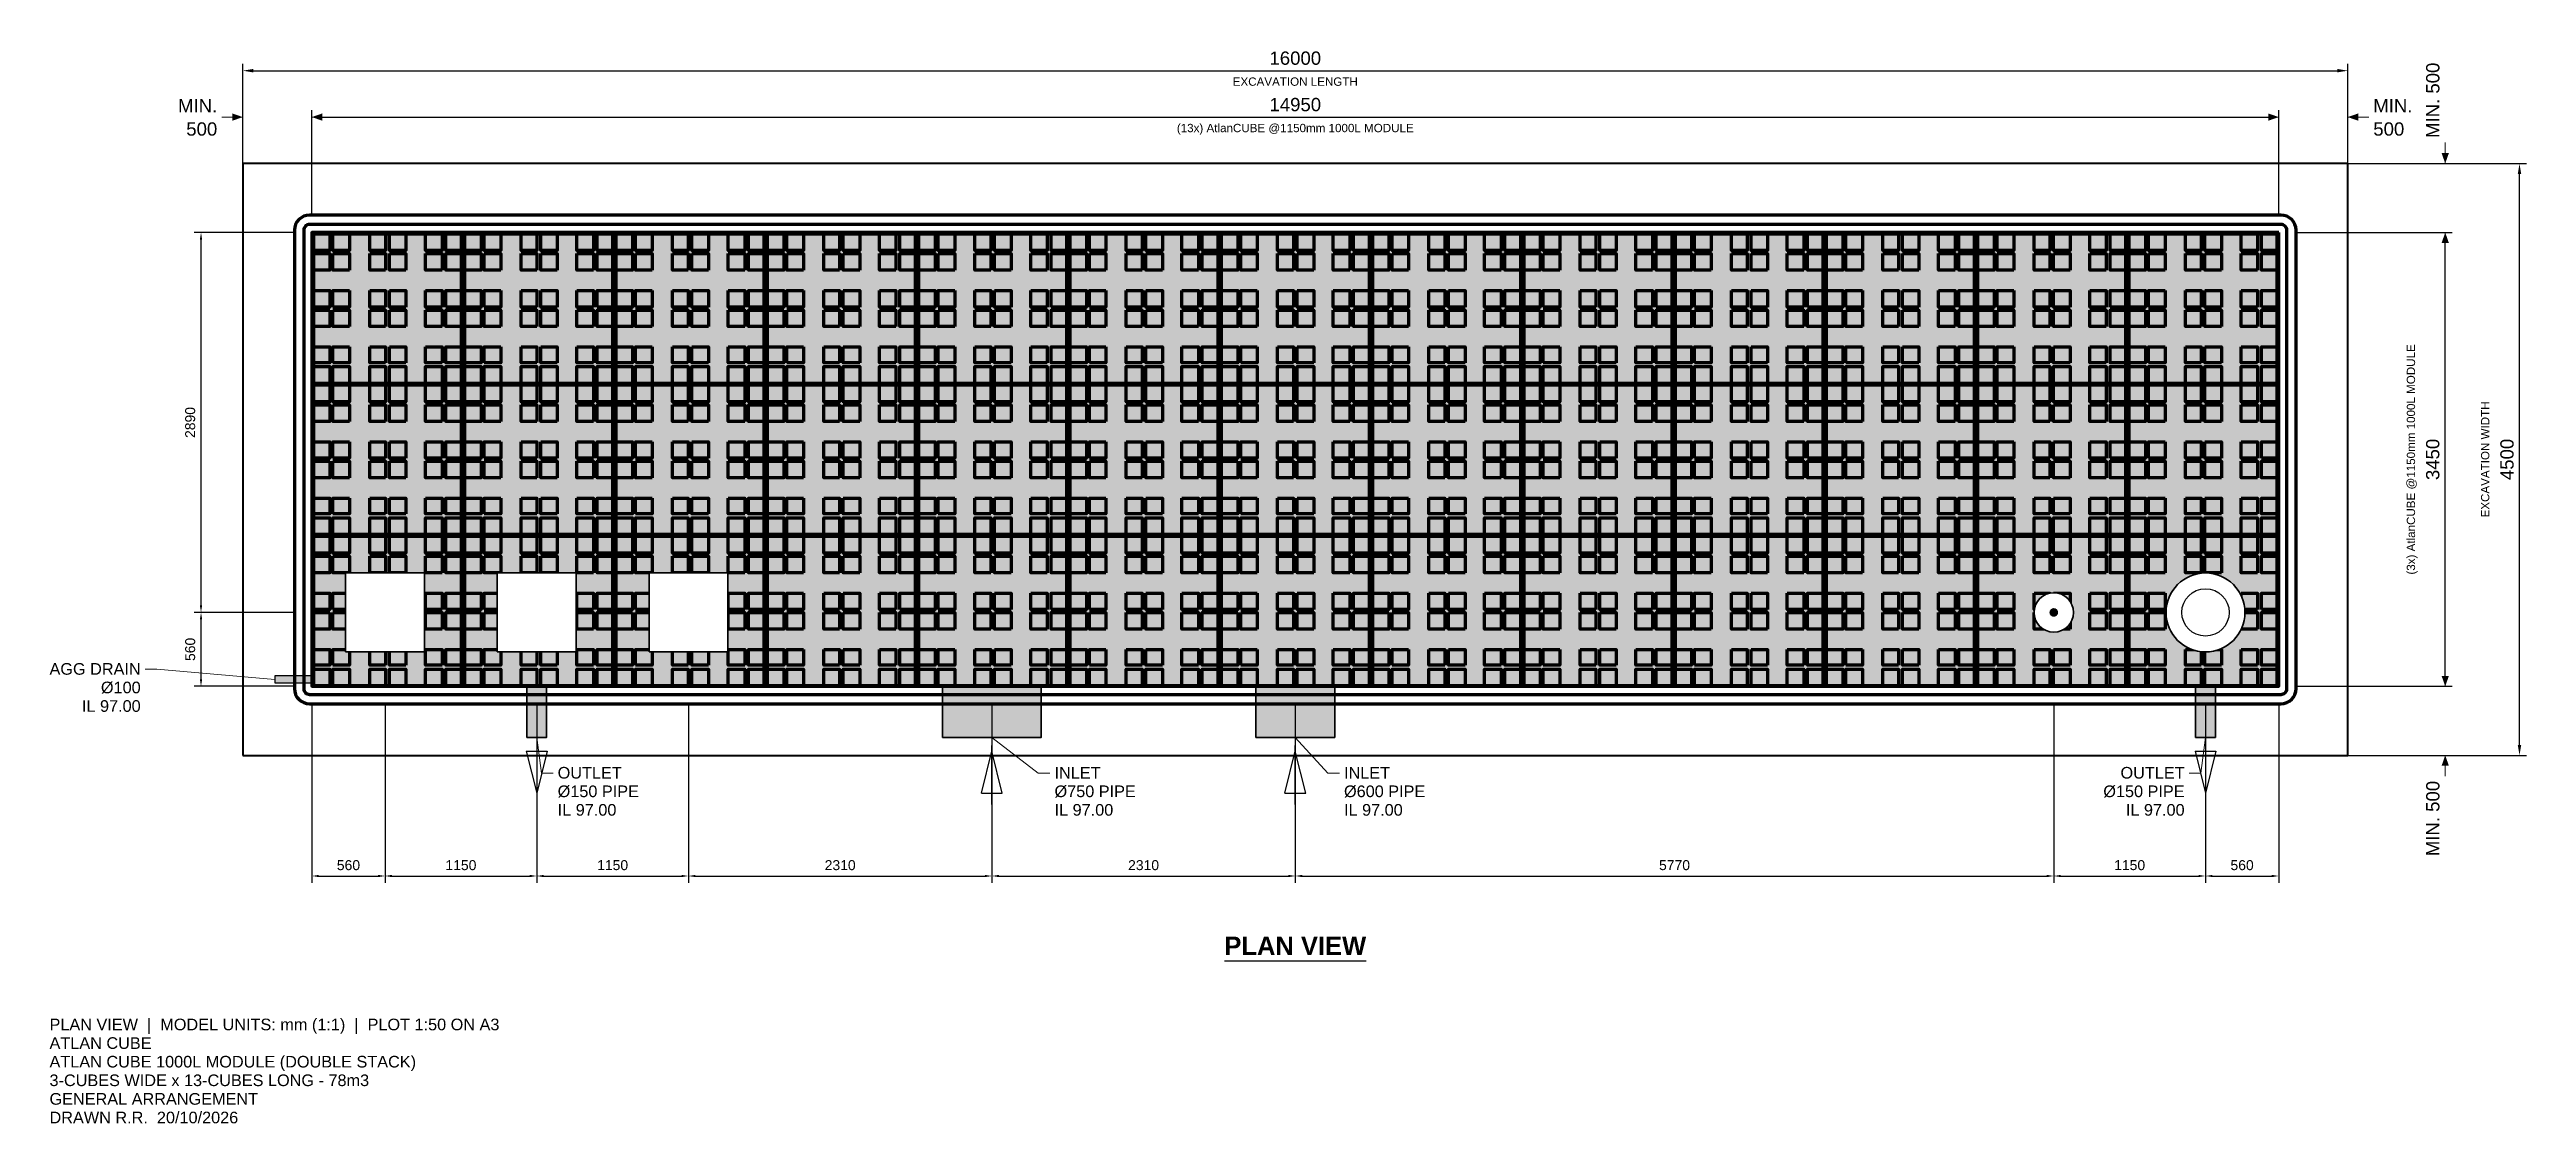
# Model space of a CAD drawing. Header units: millimetres. Extents: x -1994 to 16833, y -3324 to 4841.
import ezdxf
from ezdxf.enums import TextEntityAlignment as Align

# ---------------------------------------------------------------- set-up
doc = ezdxf.new("R2010")
doc.units = ezdxf.units.MM
for name, color, linetype in [('ANNOTATIONS', 7, 'Continuous'), ('DIMENSIONS', 7, 'Continuous'), ('EXCAVATION', 1, 'Continuous'), ('FLOW_INLET', 1, 'Continuous'), ('FLOW_OUTLET', 5, 'Continuous'), ('LEADERS', 7, 'Continuous'), ('MANHOLES', 7, 'Continuous'), ('MODULE_ART', 7, 'Continuous'), ('PIPES', 7, 'Continuous'), ('TANK', 7, 'Continuous'), ('TITLE', 7, 'Continuous')]:
    doc.layers.add(name, color=color, linetype=linetype)
doc.styles.add('ARIAL', font='arial.ttf')
doc.styles.add('ARIAL_BOLD', font='arialbd.ttf')
doc.dimstyles.get("Standard").update_dxf_attribs({"dimtxt": 2.5, "dimasz": 2.5, "dimexe": 1.25, "dimexo": 0.625, "dimtad": 1, "dimcen": 2.5, "dimazin": 3, "dimtfac": 1, "dimtmove": 0, "dimatfit": 3})

# ---------------------------------------------------------------- blocks, each defined once
blk = doc.blocks.new('atlancube_plan')
at = {"lineweight": -2}
for points in [[(1150, 1150), (0, 1150), (0, 0), (1150, 0)], [(11.4425, 5.727), (1138.5575, 5.727), (1138.5575, 1138.5575), (11.4425, 1138.5575)]]:
    blk.add_lwpolyline(points, close=True, dxfattribs=at)
for points in [[(1018.4055, 583.579), (1018.4055, 709.4465), (1138.5575, 709.4465), (1138.5575, 863.926), (1018.4055, 863.926), (1018.4055, 989.805), (1138.5575, 989.805), (1138.5575, 1012.69), (1018.4055, 1012.69), (1018.4055, 1138.5575), (989.805, 1138.5575), (989.805, 1012.69), (863.926, 1012.69), (863.926, 1138.5575), (715.1735, 1138.5575), (715.1735, 1012.69), (589.306, 1012.69), (589.306, 1138.5575), (560.694, 1138.5575), (560.694, 1012.69), (440.542, 1012.69), (440.542, 1138.5575), (286.074, 1138.5575), (286.074, 1012.69), (160.195, 1012.69), (160.195, 1138.5575), (137.31, 1138.5575), (137.31, 1012.69), (11.4425, 1012.69), (11.4425, 989.805), (137.31, 989.805), (137.31, 863.926), (11.4425, 863.926), (11.4425, 709.4465), (137.31, 709.4465), (137.31, 583.579), (11.4425, 583.579), (11.4425, 560.694), (137.31, 560.694)], [(286.074, 863.926), (160.195, 863.926), (160.195, 989.805)], [(160.195, 989.805), (286.074, 989.805), (286.074, 863.926)], [(440.542, 989.805), (560.694, 989.805), (560.694, 863.926)], [(560.694, 863.926), (440.542, 863.926), (440.542, 989.805)], [(589.306, 989.805), (715.1735, 989.805), (715.1735, 863.926)], [(715.1735, 863.926), (589.306, 863.926), (589.306, 989.805)], [(863.926, 989.805), (989.805, 989.805), (989.805, 863.926)], [(989.805, 863.926), (863.926, 863.926), (863.926, 989.805)], [(137.31, 560.694), (137.31, 434.8265), (11.4425, 434.8265), (11.4425, 280.347), (137.31, 280.347), (137.31, 160.195), (11.4425, 160.195), (11.4425, 131.5945), (137.31, 131.5945), (137.31, 5.727), (160.195, 5.727), (160.195, 131.5945), (286.074, 131.5945), (286.074, 5.727), (440.542, 5.727), (440.542, 131.5945), (560.694, 131.5945), (560.694, 5.727), (589.306, 5.727), (589.306, 131.5945), (715.1735, 131.5945), (715.1735, 5.727), (863.926, 5.727), (863.926, 131.5945), (989.805, 131.5945), (989.805, 5.727), (1018.4055, 5.727), (1018.4055, 131.5945), (1138.5575, 131.5945), (1138.5575, 160.195), (1018.4055, 160.195), (1018.4055, 280.347), (1138.5575, 280.347), (1138.5575, 434.8265), (1018.4055, 434.8265), (1018.4055, 560.694), (1138.5575, 560.694), (1138.5575, 583.579), (1018.4055, 583.579)], [(160.195, 583.579), (160.195, 709.4465), (286.074, 709.4465)], [(286.074, 709.4465), (286.074, 583.579), (160.195, 583.579)], [(560.694, 583.579), (440.542, 583.579), (440.542, 709.4465)], [(440.542, 709.4465), (560.694, 709.4465), (560.694, 583.579)], [(715.1735, 583.579), (589.306, 583.579), (589.306, 709.4465)], [(589.306, 709.4465), (715.1735, 709.4465), (715.1735, 583.579)], [(863.926, 709.4465), (989.805, 709.4465), (989.805, 583.579)], [(989.805, 583.579), (863.926, 583.579), (863.926, 709.4465)], [(160.195, 560.694), (286.074, 560.694), (286.074, 434.8265)], [(286.074, 434.8265), (160.195, 434.8265), (160.195, 560.694)], [(560.694, 434.8265), (440.542, 434.8265), (440.542, 560.694)], [(440.542, 560.694), (560.694, 560.694), (560.694, 434.8265)], [(589.306, 560.694), (715.1735, 560.694), (715.1735, 434.8265)], [(715.1735, 434.8265), (589.306, 434.8265), (589.306, 560.694)], [(863.926, 560.694), (989.805, 560.694), (989.805, 434.8265)], [(989.805, 434.8265), (863.926, 434.8265), (863.926, 560.694)], [(160.195, 160.195), (160.195, 280.347), (286.074, 280.347)], [(286.074, 280.347), (286.074, 160.195), (160.195, 160.195)], [(440.542, 280.347), (560.694, 280.347), (560.694, 160.195)], [(560.694, 160.195), (440.542, 160.195), (440.542, 280.347)], [(715.1735, 160.195), (589.306, 160.195), (589.306, 280.347)], [(589.306, 280.347), (715.1735, 280.347), (715.1735, 160.195)], [(863.926, 280.347), (989.805, 280.347), (989.805, 160.195)], [(989.805, 160.195), (863.926, 160.195), (863.926, 280.347)]]:
    blk.add_lwpolyline(points, dxfattribs=at)

msp = doc.modelspace()

# ---------------------------------------------------------------- linework, layer by layer
at = {"layer": 'ANNOTATIONS', "lineweight": 30}
msp.add_line((6936, -2086), (8014, -2086), dxfattribs=at)
at = {"layer": 'DIMENSIONS', "lineweight": 18}
for p, q in [((-525, 3975), (-525, 4380.7)), ((0, 3975), (0, 4380.7)), ((14950, 3975), (14950, 4380.7)), ((15475, 3975), (15475, 4380.7)), ((-683.8, 4327.8), (-525, 4327.8)), ((0, 4327.8), (158.7, 4327.8)), ((14791.3, 4327.8), (14950, 4327.8)), ((15475, 4327.8), (15633.8, 4327.8)), ((15475, 3975), (16268.8, 3975)), ((16215.8, 3975), (16215.8, 4133.8)), ((15475, 3450), (16268.8, 3450)), ((16215.8, 3291.2), (16215.8, 3450)), ((15475, 0), (16268.8, 0)), ((16215.8, 0), (16215.8, 158.7)), ((15475, -525), (16268.8, -525)), ((16215.8, -683.8), (16215.8, -525))]:
    msp.add_line(p, q, dxfattribs=at)
at = {"layer": 'DIMENSIONS'}
for points in [[(-525, 4327.8), (-604.4, 4355.6), (-604.4, 4300)], [(0, 4327.8), (79.4, 4300), (79.4, 4355.6)], [(14950, 4327.8), (14870.6, 4355.6), (14870.6, 4300)], [(15475, 4327.8), (15554.4, 4300), (15554.4, 4355.6)], [(16215.8, 3975), (16243.6, 4054.4), (16188.1, 4054.4)], [(16215.8, 3450), (16188.1, 3370.6), (16243.6, 3370.6)], [(16215.8, 0), (16243.6, 79.4), (16188.1, 79.4)], [(16215.8, -525), (16188.1, -604.4), (16243.6, -604.4)]]:
    msp.add_solid(points, dxfattribs=at)
at = {"layer": 'EXCAVATION', "lineweight": 40, "true_color": 0x800000}
msp.add_lwpolyline([(-525, -525), (15475, -525), (15475, 3975), (-525, 3975)], close=True, dxfattribs=at)
at = {"layer": 'FLOW_INLET', "color": 1, "lineweight": 30}
for p, q in [((5089.5, -811.4), (5168.8, -493.9)), ((5168.8, -899.6), (5168.8, -449.8)), ((5248.2, -811.4), (5168.8, -493.9)), ((7395.6, -811.4), (7475, -493.9)), ((7475, -899.6), (7475, -449.8)), ((7554.4, -811.4), (7475, -493.9)), ((5089.5, -811.4), (5248.2, -811.4)), ((7395.6, -811.4), (7554.4, -811.4))]:
    msp.add_line(p, q, dxfattribs=at)
at = {"layer": 'FLOW_OUTLET', "color": 5, "lineweight": 30}
for p, q in [((1630.2, -493.9), (1709.6, -811.4)), ((1630.2, -493.9), (1789, -493.9)), ((1709.6, -405.7), (1709.6, -855.5)), ((1789, -493.9), (1709.6, -811.4)), ((14314.1, -493.9), (14393.5, -811.4)), ((14314.1, -493.9), (14472.8, -493.9)), ((14393.5, -405.7), (14393.5, -855.5)), ((14472.8, -493.9), (14393.5, -811.4))]:
    msp.add_line(p, q, dxfattribs=at)
at = {"layer": 'LEADERS', "lineweight": 18}
for p, q in [((-1265.8, 130.5), (-1177.6, 130.5)), ((-1177.6, 130.5), (-282.2, 52.9)), ((1744.9, -659.1), (1709.6, -388.1)), ((5521.6, -659.1), (5168.8, -388.1)), ((7721.9, -659.1), (7475, -388.1)), ((14358.2, -659.1), (14393.5, -388.1)), ((1833.1, -659.1), (1744.9, -659.1)), ((5609.8, -659.1), (5521.6, -659.1)), ((7810.1, -659.1), (7721.9, -659.1)), ((14270, -659.1), (14358.2, -659.1))]:
    msp.add_line(p, q, dxfattribs=at)
at = {"layer": 'MODULE_ART', "true_color": 0x999999}
msp.add_solid([(0, 0), (14950, 0), (0, 3450), (14950, 3450)], dxfattribs=at)
at = {"layer": 'PIPES', "lineweight": 30}
msp.add_lwpolyline([(-282.2, 26.5), (0, 26.5), (0, 79.4), (-282.2, 79.4)], close=True, dxfattribs=at)
at = {"layer": 'PIPES', "lineweight": 35}
for points in [[(1634.6, -388.1), (1784.6, -388.1), (1784.6, 0), (1634.6, 0)], [(4793.8, -388.1), (5543.8, -388.1), (5543.8, 0), (4793.8, 0)], [(7175, -388.1), (7775, -388.1), (7775, 0), (7175, 0)], [(14318.5, -388.1), (14468.5, -388.1), (14468.5, 0), (14318.5, 0)]]:
    msp.add_lwpolyline(points, close=True, dxfattribs=at)
at = {"layer": 'PIPES', "true_color": 0xbfbfbf}
for points in [[(-282.2, 26.5), (0, 26.5), (-282.2, 79.4), (0, 79.4)], [(1634.6, -388.1), (1784.6, -388.1), (1634.6, 0), (1784.6, 0)], [(4793.8, -388.1), (5543.8, -388.1), (4793.8, 0), (5543.8, 0)], [(7175, -388.1), (7775, -388.1), (7175, 0), (7775, 0)], [(14318.5, -388.1), (14468.5, -388.1), (14318.5, 0), (14468.5, 0)]]:
    msp.add_solid(points, dxfattribs=at)
at = {"layer": 'TANK', "lineweight": 80}
for points in [[(14967.6, -132.3), (14990, -130.1), (15011.5, -123.6), (15031.3, -113), (15048.7, -98.7), (15063, -81.3), (15073.6, -61.5), (15080.1, -40), (15082.3, -17.6), (15082.3, 3467.6), (15080.1, 3490), (15073.6, 3511.5), (15063, 3531.3), (15048.7, 3548.7), (15031.3, 3563), (15011.5, 3573.6), (14990, 3580.1), (14967.6, 3582.3), (-17.6, 3582.3), (-40, 3580.1), (-61.5, 3573.6), (-81.3, 3563), (-98.7, 3548.7), (-113, 3531.3), (-123.6, 3511.5), (-130.1, 3490), (-132.3, 3467.6), (-132.3, -17.6), (-130.1, -40), (-123.6, -61.5), (-113, -81.3), (-98.7, -98.7), (-81.3, -113), (-61.5, -123.6), (-40, -130.1), (-17.6, -132.3)], [(14967.6, -61.7), (14976.2, -60.9), (14984.5, -58.4), (14992.1, -54.3), (14998.8, -48.8), (15004.3, -42.1), (15008.4, -34.5), (15010.9, -26.2), (15011.7, -17.6), (15011.7, 3467.6), (15010.9, 3476.2), (15008.4, 3484.5), (15004.3, 3492.1), (14998.8, 3498.8), (14992.1, 3504.3), (14984.5, 3508.4), (14976.2, 3510.9), (14967.6, 3511.7), (-17.6, 3511.7), (-26.2, 3510.9), (-34.5, 3508.4), (-42.1, 3504.3), (-48.8, 3498.8), (-54.3, 3492.1), (-58.4, 3484.5), (-60.9, 3476.2), (-61.7, 3467.6), (-61.7, -17.6), (-60.9, -26.2), (-58.4, -34.5), (-54.3, -42.1), (-48.8, -48.8), (-42.1, -54.3), (-34.5, -58.4), (-26.2, -60.9), (-17.6, -61.7)]]:
    msp.add_lwpolyline(points, close=True, dxfattribs=at)

# ---------------------------------------------------------------- block references
at = {"layer": 'MODULE_ART', "lineweight": 90}
for p in [(0, 2300), (1150, 2300), (2300, 2300), (3450, 2300), (4600, 2300), (5750, 2300), (6900, 2300), (8050, 2300), (9200, 2300), (10350, 2300), (11500, 2300), (12650, 2300), (13800, 2300), (0, 1150), (1150, 1150), (2300, 1150), (3450, 1150), (4600, 1150), (5750, 1150), (6900, 1150), (8050, 1150), (9200, 1150), (10350, 1150), (11500, 1150), (12650, 1150), (13800, 1150), (0, 0), (1150, 0), (2300, 0), (3450, 0), (4600, 0), (5750, 0), (6900, 0), (8050, 0), (9200, 0), (10350, 0), (11500, 0), (12650, 0), (13800, 0)]:
    msp.add_blockref('atlancube_plan', p, dxfattribs=at)

# ---------------------------------------------------------------- texts
at = {"layer": 'ANNOTATIONS', "style": 'ARIAL'}
for s, p in [('AGG DRAIN', (-1301.1, 88.2)), ('Ø100', (-1301.1, -52.9)), ('IL 97.00', (-1301.1, -194)), ('Ø150 PIPE', (14234.7, -842.5)), ('OUTLET', (14234.7, -701.4)), ('IL 97.00', (14234.7, -983.6))]:
    msp.add_text(s, height=88.41, dxfattribs=at).set_placement(p, align=Align.RIGHT)
for s, p in [('Ø150 PIPE', (1868.4, -842.5)), ('OUTLET', (1868.4, -701.4)), ('Ø750 PIPE', (5645.1, -842.5)), ('INLET', (5645.1, -701.4)), ('Ø600 PIPE', (7845.4, -842.5)), ('INLET', (7845.4, -701.4)), ('IL 97.00', (1868.4, -983.6)), ('IL 97.00', (5645.1, -983.6)), ('IL 97.00', (7845.4, -983.6))]:
    msp.add_text(s, height=88.41, dxfattribs=at).set_placement(p)
at = {"layer": 'ANNOTATIONS', "style": 'ARIAL_BOLD'}
msp.add_text('PLAN VIEW', height=138.92, dxfattribs=at).set_placement((7475, -2041.9), align=Align.CENTER)
at = {"layer": 'DIMENSIONS', "style": 'ARIAL'}
msp.add_text('MIN. 500', height=101.04, rotation=90, dxfattribs=at).set_placement((16171.7, 4169))
for s, p in [('EXCAVATION LENGTH', (7475, 4565.9)), ('(13x) AtlanCUBE @1150mm 1000L MODULE', (7475, 4213.1))]:
    msp.add_text(s, height=63.147, dxfattribs=at).set_placement(p, align=Align.CENTER)
for s, p in [('MIN.', (-719, 4363.1)), ('500', (-719, 4186.7))]:
    msp.add_text(s, height=101.04, dxfattribs=at).set_placement(p, align=Align.RIGHT)
for s, p in [('MIN.', (15669, 4363.1)), ('500', (15669, 4186.7))]:
    msp.add_text(s, height=101.04, dxfattribs=at).set_placement(p)
for s, p in [('(3x) AtlanCUBE @1150mm 1000L MODULE', (15986.5, 1725)), ('EXCAVATION WIDTH', (16551, 1725))]:
    msp.add_text(s, height=63.147, rotation=90, dxfattribs=at).set_placement(p, align=Align.CENTER)
msp.add_text('MIN. 500', height=101.04, rotation=90, dxfattribs=at).set_placement((16171.7, -719), align=Align.RIGHT)
at = {"layer": 'TITLE', "style": 'ARIAL'}
for s, height, p in [('PLAN VIEW  |  MODEL UNITS: mm (1:1)  |  PLOT 1:50 ON A3', 88.406, (-1994, -2615.2)), ('ATLAN CUBE', 88.41, (-1994, -2756.7)), ('ATLAN CUBE 1000L MODULE (DOUBLE STACK)', 88.406, (-1994, -2898.1)), ('3-CUBES WIDE x 13-CUBES LONG - 78m3', 88.406, (-1994, -3039.6)), ('GENERAL ARRANGEMENT', 88.406, (-1994, -3181)), ('DRAWN R.R.  20/10/2026', 88.406, (-1994, -3322.5))]:
    msp.add_text(s, height=height, dxfattribs=at).set_placement(p)

# ---------------------------------------------------------------- dimensions: what is measured, and where the dimension line sits
at = {"layer": 'DIMENSIONS'}
for base, p1, p2 in [((-525, 4680.6), (-525, 3975), (15475, 3975)), ((0, 4327.8), (0, 3582.3), (14950, 3582.3))]:
    msp.add_linear_dim(base=base, p1=p1, p2=p2, dimstyle='Standard', override={"dimtxt": 101.035556, "dimasz": 79.375, "dimexe": 52.916667, "dimexo": 0, "dimgap": 44.097222, "dimtad": 1, "dimtih": 0, "dimtoh": 0, "dimdec": 0, "dimtxsty": 'ARIAL', "dimclrd": 7, "dimclre": 7, "dimclrt": 7}, dxfattribs=at).render()
for base, p1, p2 in [((16780.3, -525), (15475, -525), (15475, 3975)), ((16215.8, 0), (15082.3, 0), (15082.3, 3450))]:
    msp.add_linear_dim(base=base, p1=p1, p2=p2, angle=90, dimstyle='Standard', override={"dimtxt": 101.035556, "dimasz": 79.375, "dimexe": 52.916667, "dimexo": 0, "dimgap": 44.097222, "dimtad": 1, "dimtih": 0, "dimtoh": 0, "dimdec": 0, "dimtxsty": 'ARIAL', "dimclrd": 7, "dimclre": 7, "dimclrt": 7}, dxfattribs=at).render()
for base, p1, p2, text in [((-842.5, 561.7), (-132.3, 561.7), (-132.3, 3450), '2890'), ((-842.5, 0), (-132.3, 0), (-132.3, 561.7), '560')]:
    msp.add_linear_dim(base=base, p1=p1, p2=p2, angle=90, text=text, dimstyle='Standard', override={"dimtxt": 75.776667, "dimasz": 52.916667, "dimexe": 52.916667, "dimexo": 0, "dimgap": 44.097222, "dimtad": 1, "dimtih": 0, "dimtoh": 0, "dimdec": 0, "dimtxsty": 'ARIAL', "dimclrd": 7, "dimclre": 7, "dimclrt": 7}, dxfattribs=at).render()
for base, p1, p2, text in [((0, -1442.2), (0, -132.3), (556.5, -132.3), '560'), ((556.5, -1442.2), (556.5, -132.3), (1709.6, -132.3), '1150'), ((1709.6, -1442.2), (1709.6, -132.3), (2862.7, -132.3), '1150'), ((2862.7, -1442.2), (2862.7, -132.3), (5168.8, -132.3), '2310'), ((5168.8, -1442.2), (5168.8, -132.3), (7475, -132.3), '2310'), ((7475, -1442.2), (7475, -132.3), (13240.4, -132.3), '5770'), ((13240.4, -1442.2), (13240.4, -132.3), (14393.5, -132.3), '1150'), ((14393.5, -1442.2), (14393.5, -132.3), (14950, -132.3), '560')]:
    msp.add_linear_dim(base=base, p1=p1, p2=p2, text=text, dimstyle='Standard', override={"dimtxt": 75.776667, "dimasz": 52.916667, "dimexe": 52.916667, "dimexo": 0, "dimgap": 44.097222, "dimtad": 1, "dimtih": 0, "dimtoh": 0, "dimdec": 0, "dimtxsty": 'ARIAL', "dimclrd": 7, "dimclre": 7, "dimclrt": 7}, dxfattribs=at).render()

# ---------------------------------------------------------------- next in the draw order: wipeouts: each hides what was drawn before it
for points in [[(256.5, 261.7), (856.5, 261.7), (856.5, 861.7), (256.5, 861.7)], [(1409.6, 261.7), (2009.6, 261.7), (2009.6, 861.7), (1409.6, 861.7)], [(2562.7, 261.7), (3162.7, 261.7), (3162.7, 861.7), (2562.7, 861.7)], [(14693.5, 561.7), (14690.9, 600.8), (14683.2, 639.3), (14670.6, 676.5), (14653.3, 711.7), (14631.5, 744.3), (14605.6, 773.8), (14576.1, 799.7), (14543.5, 821.5), (14508.3, 838.8), (14471.1, 851.4), (14432.6, 859.1), (14393.5, 861.7), (14354.3, 859.1), (14315.8, 851.4), (14278.7, 838.8), (14243.5, 821.5), (14210.8, 799.7), (14181.3, 773.8), (14155.5, 744.3), (14133.7, 711.7), (14116.3, 676.5), (14103.7, 639.3), (14096, 600.8), (14093.5, 561.7), (14096, 522.5), (14103.7, 484), (14116.3, 446.9), (14133.7, 411.7), (14155.5, 379), (14181.3, 349.5), (14210.8, 323.7), (14243.5, 301.9), (14278.7, 284.5), (14315.8, 271.9), (14354.3, 264.2), (14393.5, 261.7), (14432.6, 264.2), (14471.1, 271.9), (14508.3, 284.5), (14543.5, 301.9), (14576.1, 323.7), (14605.6, 349.5), (14631.5, 379), (14653.3, 411.7), (14670.6, 446.9), (14683.2, 484), (14690.9, 522.5)], [(13390.4, 561.7), (13389.1, 581.2), (13385.3, 600.5), (13379, 619.1), (13370.3, 636.7), (13359.4, 653), (13346.5, 667.7), (13331.7, 680.7), (13315.4, 691.6), (13297.8, 700.2), (13279.2, 706.6), (13260, 710.4), (13240.4, 711.7), (13220.8, 710.4), (13201.6, 706.6), (13183, 700.2), (13165.4, 691.6), (13149.1, 680.7), (13134.3, 667.7), (13121.4, 653), (13110.5, 636.7), (13101.8, 619.1), (13095.5, 600.5), (13091.7, 581.2), (13090.4, 561.7), (13091.7, 542.1), (13095.5, 522.8), (13101.8, 504.3), (13110.5, 486.7), (13121.4, 470.4), (13134.3, 455.6), (13149.1, 442.7), (13165.4, 431.8), (13183, 423.1), (13201.6, 416.8), (13220.8, 412.9), (13240.4, 411.7), (13260, 412.9), (13279.2, 416.8), (13297.8, 423.1), (13315.4, 431.8), (13331.7, 442.7), (13346.5, 455.6), (13359.4, 470.4), (13370.3, 486.7), (13379, 504.3), (13385.3, 522.8), (13389.1, 542.1)]]:
    msp.add_wipeout(points)

# ---------------------------------------------------------------- next in the draw order: hatches: boundary and pattern name
at = {"layer": 'MANHOLES'}
h = msp.add_hatch(color=7, dxfattribs=at)
h.dxf.hatch_style = 1
h.paths.add_polyline_path([(13207.4, 561.7, 1), (13273.4, 561.7, 1)])

# ---------------------------------------------------------------- next in the draw order: linework, layer by layer
at = {"layer": 'MANHOLES', "lineweight": 35, "true_color": 0xffffff}
for points in [[(256.5, 261.7), (856.5, 261.7), (856.5, 861.7), (256.5, 861.7)], [(1409.6, 261.7), (2009.6, 261.7), (2009.6, 861.7), (1409.6, 861.7)], [(2562.7, 261.7), (3162.7, 261.7), (3162.7, 861.7), (2562.7, 861.7)]]:
    msp.add_lwpolyline(points, close=True, dxfattribs=at)
for centre, radius in [((14393.5, 561.7), 300), ((13240.4, 561.7), 150)]:
    msp.add_circle(centre, radius, dxfattribs=at)
at = {"layer": 'MANHOLES', "lineweight": 25}
msp.add_circle((14393.5, 561.7), 180, dxfattribs=at)

doc.saveas('drawing.dxf')
